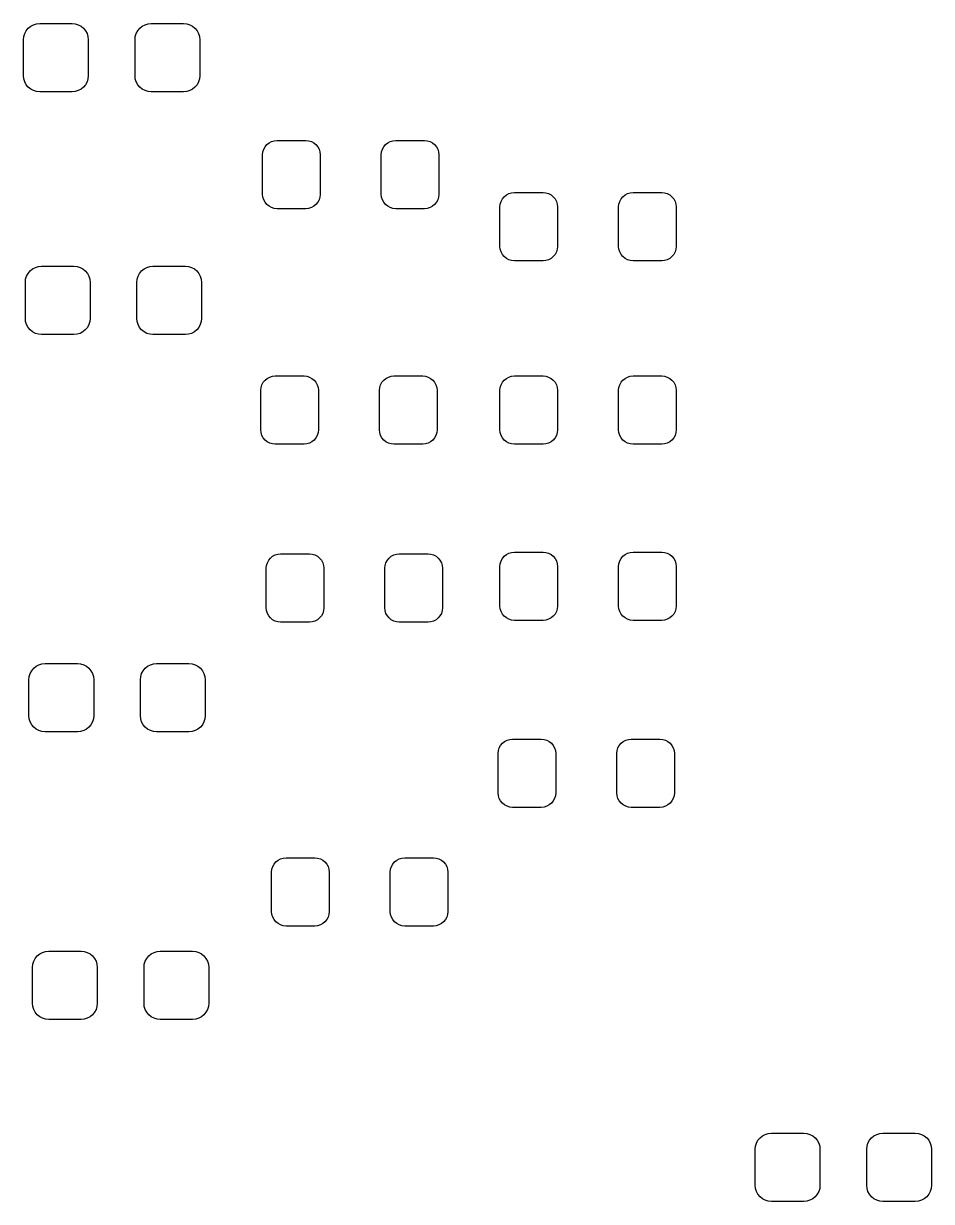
# Model space of a CAD drawing. Extents: x 107 to 210, y -143 to -92.
# Drawn here: x 189.72 to 202.35, y -108.41 to -92.03 of the extents above; entities that cross this region are included whole.
import ezdxf

# ---------------------------------------------------------------- set-up
doc = ezdxf.new("R2010")
doc.units = 0
doc.layers.add('BLACK', color=7, linetype='CONTINUOUS')

msp = doc.modelspace()

# ---------------------------------------------------------------- linework, layer by layer
at = {"layer": 'BLACK', "linetype": 'CONTINUOUS'}
for p, q in [((189.825, -92.0629), (189.864, -92.0421)), ((189.864, -92.0421), (189.906, -92.0293)), ((189.906, -92.0293), (189.95, -92.025)), ((189.95, -92.025), (190.4, -92.025)), ((190.4, -92.025), (190.444, -92.0293)), ((190.444, -92.0293), (190.486, -92.0421)), ((190.486, -92.0421), (190.525, -92.0629)), ((191.375, -92.0629), (191.414, -92.0421)), ((191.414, -92.0421), (191.456, -92.0293)), ((191.456, -92.0293), (191.5, -92.025)), ((191.5, -92.025), (191.95, -92.025)), ((191.95, -92.025), (191.994, -92.0293)), ((191.994, -92.0293), (192.036, -92.0421)), ((192.036, -92.0421), (192.075, -92.0629)), ((189.725, -92.25), (189.729, -92.2061)), ((189.729, -92.2061), (189.742, -92.1639)), ((189.742, -92.1639), (189.763, -92.125)), ((189.763, -92.125), (189.791, -92.0909)), ((189.791, -92.0909), (189.825, -92.0629)), ((190.525, -92.0629), (190.559, -92.0909)), ((190.559, -92.0909), (190.587, -92.125)), ((190.587, -92.125), (190.608, -92.1639)), ((190.608, -92.1639), (190.621, -92.2061)), ((190.621, -92.2061), (190.625, -92.25)), ((191.275, -92.25), (191.279, -92.2061)), ((191.279, -92.2061), (191.292, -92.1639)), ((191.292, -92.1639), (191.313, -92.125)), ((191.313, -92.125), (191.341, -92.0909)), ((191.341, -92.0909), (191.375, -92.0629)), ((192.075, -92.0629), (192.109, -92.0909)), ((192.109, -92.0909), (192.137, -92.125)), ((192.137, -92.125), (192.158, -92.1639)), ((192.158, -92.1639), (192.171, -92.2061)), ((192.171, -92.2061), (192.175, -92.25)), ((189.725, -92.75), (189.725, -92.25)), ((190.625, -92.25), (190.625, -92.75)), ((191.275, -92.75), (191.275, -92.25)), ((192.175, -92.25), (192.175, -92.75)), ((189.729, -92.7939), (189.725, -92.75)), ((189.742, -92.8361), (189.729, -92.7939)), ((189.763, -92.875), (189.742, -92.8361)), ((190.608, -92.8361), (190.587, -92.875)), ((190.621, -92.7939), (190.608, -92.8361)), ((190.625, -92.75), (190.621, -92.7939)), ((191.279, -92.7939), (191.275, -92.75)), ((191.292, -92.8361), (191.279, -92.7939)), ((191.313, -92.875), (191.292, -92.8361)), ((192.158, -92.8361), (192.137, -92.875)), ((192.171, -92.7939), (192.158, -92.8361)), ((192.175, -92.75), (192.171, -92.7939)), ((189.791, -92.9091), (189.763, -92.875)), ((189.825, -92.9371), (189.791, -92.9091)), ((189.864, -92.9579), (189.825, -92.9371)), ((189.906, -92.9707), (189.864, -92.9579)), ((189.95, -92.975), (189.906, -92.9707)), ((190.4, -92.975), (189.95, -92.975)), ((190.444, -92.9707), (190.4, -92.975)), ((190.486, -92.9579), (190.444, -92.9707)), ((190.525, -92.9371), (190.486, -92.9579)), ((190.559, -92.9091), (190.525, -92.9371)), ((190.587, -92.875), (190.559, -92.9091)), ((191.341, -92.9091), (191.313, -92.875)), ((191.375, -92.9371), (191.341, -92.9091)), ((191.414, -92.9579), (191.375, -92.9371)), ((191.456, -92.9707), (191.414, -92.9579)), ((191.5, -92.975), (191.456, -92.9707)), ((191.95, -92.975), (191.5, -92.975)), ((191.994, -92.9707), (191.95, -92.975)), ((192.036, -92.9579), (191.994, -92.9707)), ((192.075, -92.9371), (192.036, -92.9579)), ((192.109, -92.9091), (192.075, -92.9371)), ((192.137, -92.875), (192.109, -92.9091)), ((193.109, -93.7086), (193.139, -93.6837)), ((193.139, -93.6837), (193.173, -93.6652)), ((193.173, -93.6652), (193.211, -93.6538)), ((193.211, -93.6538), (193.25, -93.65)), ((193.25, -93.65), (193.65, -93.65)), ((193.65, -93.65), (193.689, -93.6538)), ((193.689, -93.6538), (193.727, -93.6652)), ((193.727, -93.6652), (193.761, -93.6837)), ((193.761, -93.6837), (193.791, -93.7086)), ((194.759, -93.7086), (194.789, -93.6837)), ((194.789, -93.6837), (194.823, -93.6652)), ((194.823, -93.6652), (194.861, -93.6538)), ((194.861, -93.6538), (194.9, -93.65)), ((194.9, -93.65), (195.3, -93.65)), ((195.3, -93.65), (195.339, -93.6538)), ((195.339, -93.6538), (195.377, -93.6652)), ((195.377, -93.6652), (195.411, -93.6837)), ((195.411, -93.6837), (195.441, -93.7086)), ((193.05, -93.85), (193.054, -93.811)), ((193.05, -94.4), (193.05, -93.85)), ((193.054, -93.811), (193.065, -93.7735)), ((193.065, -93.7735), (193.084, -93.7389)), ((193.084, -93.7389), (193.109, -93.7086)), ((193.791, -93.7086), (193.816, -93.7389)), ((193.816, -93.7389), (193.835, -93.7735)), ((193.835, -93.7735), (193.846, -93.811)), ((193.846, -93.811), (193.85, -93.85)), ((193.85, -93.85), (193.85, -94.4)), ((194.7, -93.85), (194.704, -93.811)), ((194.7, -94.4), (194.7, -93.85)), ((194.704, -93.811), (194.715, -93.7735)), ((194.715, -93.7735), (194.734, -93.7389)), ((194.734, -93.7389), (194.759, -93.7086)), ((195.441, -93.7086), (195.466, -93.7389)), ((195.466, -93.7389), (195.485, -93.7735)), ((195.485, -93.7735), (195.496, -93.811)), ((195.496, -93.811), (195.5, -93.85)), ((195.5, -93.85), (195.5, -94.4)), ((193.054, -94.439), (193.05, -94.4)), ((193.065, -94.4765), (193.054, -94.439)), ((193.084, -94.5111), (193.065, -94.4765)), ((193.109, -94.5414), (193.084, -94.5111)), ((193.816, -94.5111), (193.791, -94.5414)), ((193.835, -94.4765), (193.816, -94.5111)), ((193.846, -94.439), (193.835, -94.4765)), ((193.85, -94.4), (193.846, -94.439)), ((194.704, -94.439), (194.7, -94.4)), ((194.715, -94.4765), (194.704, -94.439)), ((194.734, -94.5111), (194.715, -94.4765)), ((194.759, -94.5414), (194.734, -94.5111)), ((195.466, -94.5111), (195.441, -94.5414)), ((195.485, -94.4765), (195.466, -94.5111)), ((195.496, -94.439), (195.485, -94.4765)), ((195.5, -94.4), (195.496, -94.439)), ((196.354, -94.536), (196.365, -94.4985)), ((196.365, -94.4985), (196.384, -94.4639)), ((196.384, -94.4639), (196.409, -94.4336)), ((196.409, -94.4336), (196.439, -94.4087)), ((196.439, -94.4087), (196.473, -94.3902)), ((196.473, -94.3902), (196.511, -94.3788)), ((196.511, -94.3788), (196.55, -94.375)), ((196.55, -94.375), (196.95, -94.375)), ((196.95, -94.375), (196.989, -94.3788)), ((196.989, -94.3788), (197.027, -94.3902)), ((197.027, -94.3902), (197.061, -94.4087)), ((197.061, -94.4087), (197.091, -94.4336)), ((197.091, -94.4336), (197.116, -94.4639)), ((197.116, -94.4639), (197.135, -94.4985)), ((197.135, -94.4985), (197.146, -94.536)), ((198.004, -94.536), (198.015, -94.4985)), ((198.015, -94.4985), (198.034, -94.4639)), ((198.034, -94.4639), (198.059, -94.4336)), ((198.059, -94.4336), (198.089, -94.4087)), ((198.089, -94.4087), (198.123, -94.3902)), ((198.123, -94.3902), (198.161, -94.3788)), ((198.161, -94.3788), (198.2, -94.375)), ((198.2, -94.375), (198.6, -94.375)), ((198.6, -94.375), (198.639, -94.3788)), ((198.639, -94.3788), (198.677, -94.3902)), ((198.677, -94.3902), (198.711, -94.4087)), ((198.711, -94.4087), (198.741, -94.4336)), ((198.741, -94.4336), (198.766, -94.4639)), ((198.766, -94.4639), (198.785, -94.4985)), ((198.785, -94.4985), (198.796, -94.536)), ((193.139, -94.5663), (193.109, -94.5414)), ((193.173, -94.5848), (193.139, -94.5663)), ((193.211, -94.5962), (193.173, -94.5848)), ((193.25, -94.6), (193.211, -94.5962)), ((193.65, -94.6), (193.25, -94.6)), ((193.689, -94.5962), (193.65, -94.6)), ((193.727, -94.5848), (193.689, -94.5962)), ((193.761, -94.5663), (193.727, -94.5848)), ((193.791, -94.5414), (193.761, -94.5663)), ((194.789, -94.5663), (194.759, -94.5414)), ((194.823, -94.5848), (194.789, -94.5663)), ((194.861, -94.5962), (194.823, -94.5848)), ((194.9, -94.6), (194.861, -94.5962)), ((195.3, -94.6), (194.9, -94.6)), ((195.339, -94.5962), (195.3, -94.6)), ((195.377, -94.5848), (195.339, -94.5962)), ((195.411, -94.5663), (195.377, -94.5848)), ((195.441, -94.5414), (195.411, -94.5663)), ((196.35, -94.575), (196.354, -94.536)), ((196.35, -95.125), (196.35, -94.575)), ((197.146, -94.536), (197.15, -94.575)), ((197.15, -94.575), (197.15, -95.125)), ((198, -94.575), (198.004, -94.536)), ((198, -95.125), (198, -94.575)), ((198.796, -94.536), (198.8, -94.575)), ((198.8, -94.575), (198.8, -95.125)), ((196.354, -95.164), (196.35, -95.125)), ((196.365, -95.2015), (196.354, -95.164)), ((197.146, -95.164), (197.135, -95.2015)), ((197.15, -95.125), (197.146, -95.164)), ((198.004, -95.164), (198, -95.125)), ((198.015, -95.2015), (198.004, -95.164)), ((198.796, -95.164), (198.785, -95.2015)), ((198.8, -95.125), (198.796, -95.164)), ((196.384, -95.2361), (196.365, -95.2015)), ((196.409, -95.2664), (196.384, -95.2361)), ((196.439, -95.2913), (196.409, -95.2664)), ((196.473, -95.3098), (196.439, -95.2913)), ((196.511, -95.3212), (196.473, -95.3098)), ((196.55, -95.325), (196.511, -95.3212)), ((196.95, -95.325), (196.55, -95.325)), ((196.989, -95.3212), (196.95, -95.325)), ((197.027, -95.3098), (196.989, -95.3212)), ((197.061, -95.2913), (197.027, -95.3098)), ((197.091, -95.2664), (197.061, -95.2913)), ((197.116, -95.2361), (197.091, -95.2664)), ((197.135, -95.2015), (197.116, -95.2361)), ((198.034, -95.2361), (198.015, -95.2015)), ((198.059, -95.2664), (198.034, -95.2361)), ((198.089, -95.2913), (198.059, -95.2664)), ((198.123, -95.3098), (198.089, -95.2913)), ((198.161, -95.3212), (198.123, -95.3098)), ((198.2, -95.325), (198.161, -95.3212)), ((198.6, -95.325), (198.2, -95.325)), ((198.639, -95.3212), (198.6, -95.325)), ((198.677, -95.3098), (198.639, -95.3212)), ((198.711, -95.2913), (198.677, -95.3098)), ((198.741, -95.2664), (198.711, -95.2913)), ((198.766, -95.2361), (198.741, -95.2664)), ((198.785, -95.2015), (198.766, -95.2361)), ((189.788, -95.5), (189.816, -95.4659)), ((189.816, -95.4659), (189.85, -95.4379)), ((189.85, -95.4379), (189.889, -95.4171)), ((189.889, -95.4171), (189.931, -95.4043)), ((189.931, -95.4043), (189.975, -95.4)), ((189.975, -95.4), (190.425, -95.4)), ((190.425, -95.4), (190.469, -95.4043)), ((190.469, -95.4043), (190.511, -95.4171)), ((190.511, -95.4171), (190.55, -95.4379)), ((190.55, -95.4379), (190.584, -95.4659)), ((190.584, -95.4659), (190.612, -95.5)), ((191.338, -95.5), (191.366, -95.4659)), ((191.366, -95.4659), (191.4, -95.4379)), ((191.4, -95.4379), (191.439, -95.4171)), ((191.439, -95.4171), (191.481, -95.4043)), ((191.481, -95.4043), (191.525, -95.4)), ((191.525, -95.4), (191.975, -95.4)), ((191.975, -95.4), (192.019, -95.4043)), ((192.019, -95.4043), (192.061, -95.4171)), ((192.061, -95.4171), (192.1, -95.4379)), ((192.1, -95.4379), (192.134, -95.4659)), ((192.134, -95.4659), (192.162, -95.5)), ((189.75, -95.625), (189.754, -95.5811)), ((189.75, -96.125), (189.75, -95.625)), ((189.754, -95.5811), (189.767, -95.5389)), ((189.767, -95.5389), (189.788, -95.5)), ((190.612, -95.5), (190.633, -95.5389)), ((190.633, -95.5389), (190.646, -95.5811)), ((190.646, -95.5811), (190.65, -95.625)), ((190.65, -95.625), (190.65, -96.125)), ((191.3, -95.625), (191.304, -95.5811)), ((191.3, -96.125), (191.3, -95.625)), ((191.304, -95.5811), (191.317, -95.5389)), ((191.317, -95.5389), (191.338, -95.5)), ((192.162, -95.5), (192.183, -95.5389)), ((192.183, -95.5389), (192.196, -95.5811)), ((192.196, -95.5811), (192.2, -95.625)), ((192.2, -95.625), (192.2, -96.125)), ((189.754, -96.1689), (189.75, -96.125)), ((190.65, -96.125), (190.646, -96.1689)), ((191.304, -96.1689), (191.3, -96.125)), ((192.2, -96.125), (192.196, -96.1689)), ((189.767, -96.2111), (189.754, -96.1689)), ((189.788, -96.25), (189.767, -96.2111)), ((189.816, -96.2841), (189.788, -96.25)), ((189.85, -96.3121), (189.816, -96.2841)), ((189.889, -96.3329), (189.85, -96.3121)), ((190.55, -96.3121), (190.511, -96.3329)), ((190.584, -96.2841), (190.55, -96.3121)), ((190.612, -96.25), (190.584, -96.2841)), ((190.633, -96.2111), (190.612, -96.25)), ((190.646, -96.1689), (190.633, -96.2111)), ((191.317, -96.2111), (191.304, -96.1689)), ((191.338, -96.25), (191.317, -96.2111)), ((191.366, -96.2841), (191.338, -96.25)), ((191.4, -96.3121), (191.366, -96.2841)), ((191.439, -96.3329), (191.4, -96.3121)), ((192.1, -96.3121), (192.061, -96.3329)), ((192.134, -96.2841), (192.1, -96.3121)), ((192.162, -96.25), (192.134, -96.2841)), ((192.183, -96.2111), (192.162, -96.25)), ((192.196, -96.1689), (192.183, -96.2111)), ((189.931, -96.3457), (189.889, -96.3329)), ((189.975, -96.35), (189.931, -96.3457)), ((190.425, -96.35), (189.975, -96.35)), ((190.469, -96.3457), (190.425, -96.35)), ((190.511, -96.3329), (190.469, -96.3457)), ((191.481, -96.3457), (191.439, -96.3329)), ((191.525, -96.35), (191.481, -96.3457)), ((191.975, -96.35), (191.525, -96.35)), ((192.019, -96.3457), (191.975, -96.35)), ((192.061, -96.3329), (192.019, -96.3457)), ((193.084, -96.9836), (193.114, -96.9587)), ((193.114, -96.9587), (193.148, -96.9402)), ((193.148, -96.9402), (193.186, -96.9288)), ((193.186, -96.9288), (193.225, -96.925)), ((193.225, -96.925), (193.625, -96.925)), ((193.625, -96.925), (193.664, -96.9288)), ((193.664, -96.9288), (193.702, -96.9402)), ((193.702, -96.9402), (193.736, -96.9587)), ((193.736, -96.9587), (193.766, -96.9836)), ((194.734, -96.9836), (194.764, -96.9587)), ((194.764, -96.9587), (194.798, -96.9402)), ((194.798, -96.9402), (194.836, -96.9288)), ((194.836, -96.9288), (194.875, -96.925)), ((194.875, -96.925), (195.275, -96.925)), ((195.275, -96.925), (195.314, -96.9288)), ((195.314, -96.9288), (195.352, -96.9402)), ((195.352, -96.9402), (195.386, -96.9587)), ((195.386, -96.9587), (195.416, -96.9836)), ((196.409, -96.9836), (196.439, -96.9587)), ((196.439, -96.9587), (196.473, -96.9402)), ((196.473, -96.9402), (196.511, -96.9288)), ((196.511, -96.9288), (196.55, -96.925)), ((196.55, -96.925), (196.95, -96.925)), ((196.95, -96.925), (196.989, -96.9288)), ((196.989, -96.9288), (197.027, -96.9402)), ((197.027, -96.9402), (197.061, -96.9587)), ((197.061, -96.9587), (197.091, -96.9836)), ((198.059, -96.9836), (198.089, -96.9587)), ((198.089, -96.9587), (198.123, -96.9402)), ((198.123, -96.9402), (198.161, -96.9288)), ((198.161, -96.9288), (198.2, -96.925)), ((198.2, -96.925), (198.6, -96.925)), ((198.6, -96.925), (198.639, -96.9288)), ((198.639, -96.9288), (198.677, -96.9402)), ((198.677, -96.9402), (198.711, -96.9587)), ((198.711, -96.9587), (198.741, -96.9836)), ((193.025, -97.125), (193.029, -97.086)), ((193.025, -97.675), (193.025, -97.125)), ((193.029, -97.086), (193.04, -97.0485)), ((193.04, -97.0485), (193.059, -97.0139)), ((193.059, -97.0139), (193.084, -96.9836)), ((193.766, -96.9836), (193.791, -97.0139)), ((193.791, -97.0139), (193.81, -97.0485)), ((193.81, -97.0485), (193.821, -97.086)), ((193.821, -97.086), (193.825, -97.125)), ((193.825, -97.125), (193.825, -97.675)), ((194.675, -97.125), (194.679, -97.086)), ((194.675, -97.675), (194.675, -97.125)), ((194.679, -97.086), (194.69, -97.0485)), ((194.69, -97.0485), (194.709, -97.0139)), ((194.709, -97.0139), (194.734, -96.9836)), ((195.416, -96.9836), (195.441, -97.0139)), ((195.441, -97.0139), (195.46, -97.0485)), ((195.46, -97.0485), (195.471, -97.086)), ((195.471, -97.086), (195.475, -97.125)), ((195.475, -97.125), (195.475, -97.675)), ((196.35, -97.125), (196.354, -97.086)), ((196.35, -97.675), (196.35, -97.125)), ((196.354, -97.086), (196.365, -97.0485)), ((196.365, -97.0485), (196.384, -97.0139)), ((196.384, -97.0139), (196.409, -96.9836)), ((197.091, -96.9836), (197.116, -97.0139)), ((197.116, -97.0139), (197.135, -97.0485)), ((197.135, -97.0485), (197.146, -97.086)), ((197.146, -97.086), (197.15, -97.125)), ((197.15, -97.125), (197.15, -97.675)), ((198, -97.125), (198.004, -97.086)), ((198, -97.675), (198, -97.125)), ((198.004, -97.086), (198.015, -97.0485)), ((198.015, -97.0485), (198.034, -97.0139)), ((198.034, -97.0139), (198.059, -96.9836)), ((198.741, -96.9836), (198.766, -97.0139)), ((198.766, -97.0139), (198.785, -97.0485)), ((198.785, -97.0485), (198.796, -97.086)), ((198.796, -97.086), (198.8, -97.125)), ((198.8, -97.125), (198.8, -97.675)), ((193.029, -97.714), (193.025, -97.675)), ((193.04, -97.7515), (193.029, -97.714)), ((193.059, -97.7861), (193.04, -97.7515)), ((193.084, -97.8164), (193.059, -97.7861)), ((193.791, -97.7861), (193.766, -97.8164)), ((193.81, -97.7515), (193.791, -97.7861)), ((193.821, -97.714), (193.81, -97.7515)), ((193.825, -97.675), (193.821, -97.714)), ((194.679, -97.714), (194.675, -97.675)), ((194.69, -97.7515), (194.679, -97.714)), ((194.709, -97.7861), (194.69, -97.7515)), ((194.734, -97.8164), (194.709, -97.7861)), ((195.441, -97.7861), (195.416, -97.8164)), ((195.46, -97.7515), (195.441, -97.7861)), ((195.471, -97.714), (195.46, -97.7515)), ((195.475, -97.675), (195.471, -97.714)), ((196.354, -97.714), (196.35, -97.675)), ((196.365, -97.7515), (196.354, -97.714)), ((196.384, -97.7861), (196.365, -97.7515)), ((196.409, -97.8164), (196.384, -97.7861)), ((197.116, -97.7861), (197.091, -97.8164)), ((197.135, -97.7515), (197.116, -97.7861)), ((197.146, -97.714), (197.135, -97.7515)), ((197.15, -97.675), (197.146, -97.714)), ((198.004, -97.714), (198, -97.675)), ((198.015, -97.7515), (198.004, -97.714)), ((198.034, -97.7861), (198.015, -97.7515)), ((198.059, -97.8164), (198.034, -97.7861)), ((198.766, -97.7861), (198.741, -97.8164)), ((198.785, -97.7515), (198.766, -97.7861)), ((198.796, -97.714), (198.785, -97.7515)), ((198.8, -97.675), (198.796, -97.714)), ((193.114, -97.8413), (193.084, -97.8164)), ((193.148, -97.8598), (193.114, -97.8413)), ((193.186, -97.8712), (193.148, -97.8598)), ((193.225, -97.875), (193.186, -97.8712)), ((193.625, -97.875), (193.225, -97.875)), ((193.664, -97.8712), (193.625, -97.875)), ((193.702, -97.8598), (193.664, -97.8712)), ((193.736, -97.8413), (193.702, -97.8598)), ((193.766, -97.8164), (193.736, -97.8413)), ((194.764, -97.8413), (194.734, -97.8164)), ((194.798, -97.8598), (194.764, -97.8413)), ((194.836, -97.8712), (194.798, -97.8598)), ((194.875, -97.875), (194.836, -97.8712)), ((195.275, -97.875), (194.875, -97.875)), ((195.314, -97.8712), (195.275, -97.875)), ((195.352, -97.8598), (195.314, -97.8712)), ((195.386, -97.8413), (195.352, -97.8598)), ((195.416, -97.8164), (195.386, -97.8413)), ((196.439, -97.8413), (196.409, -97.8164)), ((196.473, -97.8598), (196.439, -97.8413)), ((196.511, -97.8712), (196.473, -97.8598)), ((196.55, -97.875), (196.511, -97.8712)), ((196.95, -97.875), (196.55, -97.875)), ((196.989, -97.8712), (196.95, -97.875)), ((197.027, -97.8598), (196.989, -97.8712)), ((197.061, -97.8413), (197.027, -97.8598)), ((197.091, -97.8164), (197.061, -97.8413)), ((198.089, -97.8413), (198.059, -97.8164)), ((198.123, -97.8598), (198.089, -97.8413)), ((198.161, -97.8712), (198.123, -97.8598)), ((198.2, -97.875), (198.161, -97.8712)), ((198.6, -97.875), (198.2, -97.875)), ((198.639, -97.8712), (198.6, -97.875)), ((198.677, -97.8598), (198.639, -97.8712)), ((198.711, -97.8413), (198.677, -97.8598)), ((198.741, -97.8164), (198.711, -97.8413)), ((193.189, -99.4337), (193.223, -99.4152)), ((193.223, -99.4152), (193.261, -99.4038)), ((193.261, -99.4038), (193.3, -99.4)), ((193.3, -99.4), (193.7, -99.4)), ((193.7, -99.4), (193.739, -99.4038)), ((193.739, -99.4038), (193.777, -99.4152)), ((193.777, -99.4152), (193.811, -99.4337)), ((194.839, -99.4337), (194.873, -99.4152)), ((194.873, -99.4152), (194.911, -99.4038)), ((194.911, -99.4038), (194.95, -99.4)), ((194.95, -99.4), (195.35, -99.4)), ((195.35, -99.4), (195.389, -99.4038)), ((195.389, -99.4038), (195.427, -99.4152)), ((195.427, -99.4152), (195.461, -99.4337)), ((196.409, -99.4336), (196.439, -99.4087)), ((196.439, -99.4087), (196.473, -99.3902)), ((196.473, -99.3902), (196.511, -99.3788)), ((196.511, -99.3788), (196.55, -99.375)), ((196.55, -99.375), (196.95, -99.375)), ((196.95, -99.375), (196.989, -99.3788)), ((196.989, -99.3788), (197.027, -99.3902)), ((197.027, -99.3902), (197.061, -99.4087)), ((197.061, -99.4087), (197.091, -99.4336)), ((198.059, -99.4336), (198.089, -99.4087)), ((198.089, -99.4087), (198.123, -99.3902)), ((198.123, -99.3902), (198.161, -99.3788)), ((198.161, -99.3788), (198.2, -99.375)), ((198.2, -99.375), (198.6, -99.375)), ((198.6, -99.375), (198.639, -99.3788)), ((198.639, -99.3788), (198.677, -99.3902)), ((198.677, -99.3902), (198.711, -99.4087)), ((198.711, -99.4087), (198.741, -99.4336)), ((193.1, -99.6), (193.104, -99.561)), ((193.104, -99.561), (193.115, -99.5235)), ((193.115, -99.5235), (193.134, -99.4889)), ((193.134, -99.4889), (193.159, -99.4586)), ((193.159, -99.4586), (193.189, -99.4337)), ((193.811, -99.4337), (193.841, -99.4586)), ((193.841, -99.4586), (193.866, -99.4889)), ((193.866, -99.4889), (193.885, -99.5235)), ((193.885, -99.5235), (193.896, -99.561)), ((193.896, -99.561), (193.9, -99.6)), ((194.75, -99.6), (194.754, -99.561)), ((194.754, -99.561), (194.765, -99.5235)), ((194.765, -99.5235), (194.784, -99.4889)), ((194.784, -99.4889), (194.809, -99.4586)), ((194.809, -99.4586), (194.839, -99.4337)), ((195.461, -99.4337), (195.491, -99.4586)), ((195.491, -99.4586), (195.516, -99.4889)), ((195.516, -99.4889), (195.535, -99.5235)), ((195.535, -99.5235), (195.546, -99.561)), ((195.546, -99.561), (195.55, -99.6)), ((196.35, -99.575), (196.354, -99.536)), ((196.35, -100.125), (196.35, -99.575)), ((196.354, -99.536), (196.365, -99.4985)), ((196.365, -99.4985), (196.384, -99.4639)), ((196.384, -99.4639), (196.409, -99.4336)), ((197.091, -99.4336), (197.116, -99.4639)), ((197.116, -99.4639), (197.135, -99.4985)), ((197.135, -99.4985), (197.146, -99.536)), ((197.146, -99.536), (197.15, -99.575)), ((197.15, -99.575), (197.15, -100.125)), ((198, -99.575), (198.004, -99.536)), ((198, -100.125), (198, -99.575)), ((198.004, -99.536), (198.015, -99.4985)), ((198.015, -99.4985), (198.034, -99.4639)), ((198.034, -99.4639), (198.059, -99.4336)), ((198.741, -99.4336), (198.766, -99.4639)), ((198.766, -99.4639), (198.785, -99.4985)), ((198.785, -99.4985), (198.796, -99.536)), ((198.796, -99.536), (198.8, -99.575)), ((198.8, -99.575), (198.8, -100.125)), ((193.1, -100.15), (193.1, -99.6)), ((193.9, -99.6), (193.9, -100.15)), ((194.75, -100.15), (194.75, -99.6)), ((195.55, -99.6), (195.55, -100.15)), ((193.104, -100.189), (193.1, -100.15)), ((193.115, -100.227), (193.104, -100.189)), ((193.134, -100.261), (193.115, -100.227)), ((193.885, -100.227), (193.866, -100.261)), ((193.896, -100.189), (193.885, -100.227)), ((193.9, -100.15), (193.896, -100.189)), ((194.754, -100.189), (194.75, -100.15)), ((194.765, -100.227), (194.754, -100.189)), ((194.784, -100.261), (194.765, -100.227)), ((195.535, -100.227), (195.516, -100.261)), ((195.546, -100.189), (195.535, -100.227)), ((195.55, -100.15), (195.546, -100.189)), ((196.354, -100.164), (196.35, -100.125)), ((196.365, -100.202), (196.354, -100.164)), ((196.384, -100.236), (196.365, -100.202)), ((196.409, -100.266), (196.384, -100.236)), ((197.116, -100.236), (197.091, -100.266)), ((197.135, -100.202), (197.116, -100.236)), ((197.146, -100.164), (197.135, -100.202)), ((197.15, -100.125), (197.146, -100.164)), ((198.004, -100.164), (198, -100.125)), ((198.015, -100.202), (198.004, -100.164)), ((198.034, -100.236), (198.015, -100.202)), ((198.059, -100.266), (198.034, -100.236)), ((198.766, -100.236), (198.741, -100.266)), ((198.785, -100.202), (198.766, -100.236)), ((198.796, -100.164), (198.785, -100.202)), ((198.8, -100.125), (198.796, -100.164)), ((193.159, -100.291), (193.134, -100.261)), ((193.189, -100.316), (193.159, -100.291)), ((193.223, -100.335), (193.189, -100.316)), ((193.261, -100.346), (193.223, -100.335)), ((193.3, -100.35), (193.261, -100.346)), ((193.7, -100.35), (193.3, -100.35)), ((193.739, -100.346), (193.7, -100.35)), ((193.777, -100.335), (193.739, -100.346)), ((193.811, -100.316), (193.777, -100.335)), ((193.841, -100.291), (193.811, -100.316)), ((193.866, -100.261), (193.841, -100.291)), ((194.809, -100.291), (194.784, -100.261)), ((194.839, -100.316), (194.809, -100.291)), ((194.873, -100.335), (194.839, -100.316)), ((194.911, -100.346), (194.873, -100.335)), ((194.95, -100.35), (194.911, -100.346)), ((195.35, -100.35), (194.95, -100.35)), ((195.389, -100.346), (195.35, -100.35)), ((195.427, -100.335), (195.389, -100.346)), ((195.461, -100.316), (195.427, -100.335)), ((195.491, -100.291), (195.461, -100.316)), ((195.516, -100.261), (195.491, -100.291)), ((196.439, -100.291), (196.409, -100.266)), ((196.473, -100.31), (196.439, -100.291)), ((196.511, -100.321), (196.473, -100.31)), ((196.55, -100.325), (196.511, -100.321)), ((196.95, -100.325), (196.55, -100.325)), ((196.989, -100.321), (196.95, -100.325)), ((197.027, -100.31), (196.989, -100.321)), ((197.061, -100.291), (197.027, -100.31)), ((197.091, -100.266), (197.061, -100.291)), ((198.089, -100.291), (198.059, -100.266)), ((198.123, -100.31), (198.089, -100.291)), ((198.161, -100.321), (198.123, -100.31)), ((198.2, -100.325), (198.161, -100.321)), ((198.6, -100.325), (198.2, -100.325)), ((198.639, -100.321), (198.6, -100.325)), ((198.677, -100.31), (198.639, -100.321)), ((198.711, -100.291), (198.677, -100.31)), ((198.741, -100.266), (198.711, -100.291)), ((189.804, -101.106), (189.817, -101.064)), ((189.817, -101.064), (189.838, -101.025)), ((189.838, -101.025), (189.866, -100.991)), ((189.866, -100.991), (189.9, -100.963)), ((189.9, -100.963), (189.939, -100.942)), ((189.939, -100.942), (189.981, -100.929)), ((189.981, -100.929), (190.025, -100.925)), ((190.025, -100.925), (190.475, -100.925)), ((190.475, -100.925), (190.519, -100.929)), ((190.519, -100.929), (190.561, -100.942)), ((190.561, -100.942), (190.6, -100.963)), ((190.6, -100.963), (190.634, -100.991)), ((190.634, -100.991), (190.662, -101.025)), ((190.662, -101.025), (190.683, -101.064)), ((190.683, -101.064), (190.696, -101.106)), ((191.354, -101.106), (191.367, -101.064)), ((191.367, -101.064), (191.388, -101.025)), ((191.388, -101.025), (191.416, -100.991)), ((191.416, -100.991), (191.45, -100.963)), ((191.45, -100.963), (191.489, -100.942)), ((191.489, -100.942), (191.531, -100.929)), ((191.531, -100.929), (191.575, -100.925)), ((191.575, -100.925), (192.025, -100.925)), ((192.025, -100.925), (192.069, -100.929)), ((192.069, -100.929), (192.111, -100.942)), ((192.111, -100.942), (192.15, -100.963)), ((192.15, -100.963), (192.184, -100.991)), ((192.184, -100.991), (192.212, -101.025)), ((192.212, -101.025), (192.233, -101.064)), ((192.233, -101.064), (192.246, -101.106)), ((189.8, -101.15), (189.804, -101.106)), ((189.8, -101.65), (189.8, -101.15)), ((190.696, -101.106), (190.7, -101.15)), ((190.7, -101.15), (190.7, -101.65)), ((191.35, -101.15), (191.354, -101.106)), ((191.35, -101.65), (191.35, -101.15)), ((192.246, -101.106), (192.25, -101.15)), ((192.25, -101.15), (192.25, -101.65)), ((189.804, -101.694), (189.8, -101.65)), ((189.817, -101.736), (189.804, -101.694)), ((190.696, -101.694), (190.683, -101.736)), ((190.7, -101.65), (190.696, -101.694)), ((191.354, -101.694), (191.35, -101.65)), ((191.367, -101.736), (191.354, -101.694)), ((192.246, -101.694), (192.233, -101.736)), ((192.25, -101.65), (192.246, -101.694)), ((189.838, -101.775), (189.817, -101.736)), ((189.866, -101.809), (189.838, -101.775)), ((189.9, -101.837), (189.866, -101.809)), ((189.939, -101.858), (189.9, -101.837)), ((189.981, -101.871), (189.939, -101.858)), ((190.025, -101.875), (189.981, -101.871)), ((190.475, -101.875), (190.025, -101.875)), ((190.519, -101.871), (190.475, -101.875)), ((190.561, -101.858), (190.519, -101.871)), ((190.6, -101.837), (190.561, -101.858)), ((190.634, -101.809), (190.6, -101.837)), ((190.662, -101.775), (190.634, -101.809)), ((190.683, -101.736), (190.662, -101.775)), ((191.388, -101.775), (191.367, -101.736)), ((191.416, -101.809), (191.388, -101.775)), ((191.45, -101.837), (191.416, -101.809)), ((191.489, -101.858), (191.45, -101.837)), ((191.531, -101.871), (191.489, -101.858)), ((191.575, -101.875), (191.531, -101.871)), ((192.025, -101.875), (191.575, -101.875)), ((192.069, -101.871), (192.025, -101.875)), ((192.111, -101.858), (192.069, -101.871)), ((192.15, -101.837), (192.111, -101.858)), ((192.184, -101.809), (192.15, -101.837)), ((192.212, -101.775), (192.184, -101.809)), ((192.233, -101.736), (192.212, -101.775)), ((196.359, -102.064), (196.384, -102.034)), ((196.384, -102.034), (196.414, -102.009)), ((196.414, -102.009), (196.448, -101.99)), ((196.448, -101.99), (196.486, -101.979)), ((196.486, -101.979), (196.525, -101.975)), ((196.525, -101.975), (196.925, -101.975)), ((196.925, -101.975), (196.964, -101.979)), ((196.964, -101.979), (197.002, -101.99)), ((197.002, -101.99), (197.036, -102.009)), ((197.036, -102.009), (197.066, -102.034)), ((197.066, -102.034), (197.091, -102.064)), ((198.009, -102.064), (198.034, -102.034)), ((198.034, -102.034), (198.064, -102.009)), ((198.064, -102.009), (198.098, -101.99)), ((198.098, -101.99), (198.136, -101.979)), ((198.136, -101.979), (198.175, -101.975)), ((198.175, -101.975), (198.575, -101.975)), ((198.575, -101.975), (198.614, -101.979)), ((198.614, -101.979), (198.652, -101.99)), ((198.652, -101.99), (198.686, -102.009)), ((198.686, -102.009), (198.716, -102.034)), ((198.716, -102.034), (198.741, -102.064)), ((196.325, -102.175), (196.329, -102.136)), ((196.325, -102.725), (196.325, -102.175)), ((196.329, -102.136), (196.34, -102.098)), ((196.34, -102.098), (196.359, -102.064)), ((197.091, -102.064), (197.11, -102.098)), ((197.11, -102.098), (197.121, -102.136)), ((197.121, -102.136), (197.125, -102.175)), ((197.125, -102.175), (197.125, -102.725)), ((197.975, -102.175), (197.979, -102.136)), ((197.975, -102.725), (197.975, -102.175)), ((197.979, -102.136), (197.99, -102.098)), ((197.99, -102.098), (198.009, -102.064)), ((198.741, -102.064), (198.76, -102.098)), ((198.76, -102.098), (198.771, -102.136)), ((198.771, -102.136), (198.775, -102.175)), ((198.775, -102.175), (198.775, -102.725)), ((196.329, -102.764), (196.325, -102.725)), ((196.34, -102.802), (196.329, -102.764)), ((196.359, -102.836), (196.34, -102.802)), ((196.384, -102.866), (196.359, -102.836)), ((196.414, -102.891), (196.384, -102.866)), ((197.066, -102.866), (197.036, -102.891)), ((197.091, -102.836), (197.066, -102.866)), ((197.11, -102.802), (197.091, -102.836)), ((197.121, -102.764), (197.11, -102.802)), ((197.125, -102.725), (197.121, -102.764)), ((197.979, -102.764), (197.975, -102.725)), ((197.99, -102.802), (197.979, -102.764)), ((198.009, -102.836), (197.99, -102.802)), ((198.034, -102.866), (198.009, -102.836)), ((198.064, -102.891), (198.034, -102.866)), ((198.716, -102.866), (198.686, -102.891)), ((198.741, -102.836), (198.716, -102.866)), ((198.76, -102.802), (198.741, -102.836)), ((198.771, -102.764), (198.76, -102.802)), ((198.775, -102.725), (198.771, -102.764)), ((196.448, -102.91), (196.414, -102.891)), ((196.486, -102.921), (196.448, -102.91)), ((196.525, -102.925), (196.486, -102.921)), ((196.925, -102.925), (196.525, -102.925)), ((196.964, -102.921), (196.925, -102.925)), ((197.002, -102.91), (196.964, -102.921)), ((197.036, -102.891), (197.002, -102.91)), ((198.098, -102.91), (198.064, -102.891)), ((198.136, -102.921), (198.098, -102.91)), ((198.175, -102.925), (198.136, -102.921)), ((198.575, -102.925), (198.175, -102.925)), ((198.614, -102.921), (198.575, -102.925)), ((198.652, -102.91), (198.614, -102.921)), ((198.686, -102.891), (198.652, -102.91)), ((193.209, -103.714), (193.234, -103.684)), ((193.234, -103.684), (193.264, -103.659)), ((193.264, -103.659), (193.298, -103.64)), ((193.298, -103.64), (193.336, -103.629)), ((193.336, -103.629), (193.375, -103.625)), ((193.375, -103.625), (193.775, -103.625)), ((193.775, -103.625), (193.814, -103.629)), ((193.814, -103.629), (193.852, -103.64)), ((193.852, -103.64), (193.886, -103.659)), ((193.886, -103.659), (193.916, -103.684)), ((193.916, -103.684), (193.941, -103.714)), ((194.859, -103.714), (194.884, -103.684)), ((194.884, -103.684), (194.914, -103.659)), ((194.914, -103.659), (194.948, -103.64)), ((194.948, -103.64), (194.986, -103.629)), ((194.986, -103.629), (195.025, -103.625)), ((195.025, -103.625), (195.425, -103.625)), ((195.425, -103.625), (195.464, -103.629)), ((195.464, -103.629), (195.502, -103.64)), ((195.502, -103.64), (195.536, -103.659)), ((195.536, -103.659), (195.566, -103.684)), ((195.566, -103.684), (195.591, -103.714)), ((193.175, -103.825), (193.179, -103.786)), ((193.175, -104.375), (193.175, -103.825)), ((193.179, -103.786), (193.19, -103.748)), ((193.19, -103.748), (193.209, -103.714)), ((193.941, -103.714), (193.96, -103.748)), ((193.96, -103.748), (193.971, -103.786)), ((193.971, -103.786), (193.975, -103.825)), ((193.975, -103.825), (193.975, -104.375)), ((194.825, -103.825), (194.829, -103.786)), ((194.825, -104.375), (194.825, -103.825)), ((194.829, -103.786), (194.84, -103.748)), ((194.84, -103.748), (194.859, -103.714)), ((195.591, -103.714), (195.61, -103.748)), ((195.61, -103.748), (195.621, -103.786)), ((195.621, -103.786), (195.625, -103.825)), ((195.625, -103.825), (195.625, -104.375)), ((193.179, -104.414), (193.175, -104.375)), ((193.19, -104.452), (193.179, -104.414)), ((193.209, -104.486), (193.19, -104.452)), ((193.234, -104.516), (193.209, -104.486)), ((193.941, -104.486), (193.916, -104.516)), ((193.96, -104.452), (193.941, -104.486)), ((193.971, -104.414), (193.96, -104.452)), ((193.975, -104.375), (193.971, -104.414)), ((194.829, -104.414), (194.825, -104.375)), ((194.84, -104.452), (194.829, -104.414)), ((194.859, -104.486), (194.84, -104.452)), ((194.884, -104.516), (194.859, -104.486)), ((195.591, -104.486), (195.566, -104.516)), ((195.61, -104.452), (195.591, -104.486)), ((195.621, -104.414), (195.61, -104.452)), ((195.625, -104.375), (195.621, -104.414)), ((193.264, -104.541), (193.234, -104.516)), ((193.298, -104.56), (193.264, -104.541)), ((193.336, -104.571), (193.298, -104.56)), ((193.375, -104.575), (193.336, -104.571)), ((193.775, -104.575), (193.375, -104.575)), ((193.814, -104.571), (193.775, -104.575)), ((193.852, -104.56), (193.814, -104.571)), ((193.886, -104.541), (193.852, -104.56)), ((193.916, -104.516), (193.886, -104.541)), ((194.914, -104.541), (194.884, -104.516)), ((194.948, -104.56), (194.914, -104.541)), ((194.986, -104.571), (194.948, -104.56)), ((195.025, -104.575), (194.986, -104.571)), ((195.425, -104.575), (195.025, -104.575)), ((195.464, -104.571), (195.425, -104.575)), ((195.502, -104.56), (195.464, -104.571)), ((195.536, -104.541), (195.502, -104.56)), ((195.566, -104.516), (195.536, -104.541)), ((189.888, -105.025), (189.916, -104.991)), ((189.916, -104.991), (189.95, -104.963)), ((189.95, -104.963), (189.989, -104.942)), ((189.989, -104.942), (190.031, -104.929)), ((190.031, -104.929), (190.075, -104.925)), ((190.075, -104.925), (190.525, -104.925)), ((190.525, -104.925), (190.569, -104.929)), ((190.569, -104.929), (190.611, -104.942)), ((190.611, -104.942), (190.65, -104.963)), ((190.65, -104.963), (190.684, -104.991)), ((190.684, -104.991), (190.712, -105.025)), ((191.438, -105.025), (191.466, -104.991)), ((191.466, -104.991), (191.5, -104.963)), ((191.5, -104.963), (191.539, -104.942)), ((191.539, -104.942), (191.581, -104.929)), ((191.581, -104.929), (191.625, -104.925)), ((191.625, -104.925), (192.075, -104.925)), ((192.075, -104.925), (192.119, -104.929)), ((192.119, -104.929), (192.161, -104.942)), ((192.161, -104.942), (192.2, -104.963)), ((192.2, -104.963), (192.234, -104.991)), ((192.234, -104.991), (192.262, -105.025)), ((189.85, -105.15), (189.854, -105.106)), ((189.85, -105.65), (189.85, -105.15)), ((189.854, -105.106), (189.867, -105.064)), ((189.867, -105.064), (189.888, -105.025)), ((190.712, -105.025), (190.733, -105.064)), ((190.733, -105.064), (190.746, -105.106)), ((190.746, -105.106), (190.75, -105.15)), ((190.75, -105.15), (190.75, -105.65)), ((191.4, -105.15), (191.404, -105.106)), ((191.4, -105.65), (191.4, -105.15)), ((191.404, -105.106), (191.417, -105.064)), ((191.417, -105.064), (191.438, -105.025)), ((192.262, -105.025), (192.283, -105.064)), ((192.283, -105.064), (192.296, -105.106)), ((192.296, -105.106), (192.3, -105.15)), ((192.3, -105.15), (192.3, -105.65)), ((189.854, -105.694), (189.85, -105.65)), ((190.75, -105.65), (190.746, -105.694)), ((191.404, -105.694), (191.4, -105.65)), ((192.3, -105.65), (192.296, -105.694)), ((189.867, -105.736), (189.854, -105.694)), ((189.888, -105.775), (189.867, -105.736)), ((189.916, -105.809), (189.888, -105.775)), ((189.95, -105.837), (189.916, -105.809)), ((190.684, -105.809), (190.65, -105.837)), ((190.712, -105.775), (190.684, -105.809)), ((190.733, -105.736), (190.712, -105.775)), ((190.746, -105.694), (190.733, -105.736)), ((191.417, -105.736), (191.404, -105.694)), ((191.438, -105.775), (191.417, -105.736)), ((191.466, -105.809), (191.438, -105.775)), ((191.5, -105.837), (191.466, -105.809)), ((192.234, -105.809), (192.2, -105.837)), ((192.262, -105.775), (192.234, -105.809)), ((192.283, -105.736), (192.262, -105.775)), ((192.296, -105.694), (192.283, -105.736)), ((189.989, -105.858), (189.95, -105.837)), ((190.031, -105.871), (189.989, -105.858)), ((190.075, -105.875), (190.031, -105.871)), ((190.525, -105.875), (190.075, -105.875)), ((190.569, -105.871), (190.525, -105.875)), ((190.611, -105.858), (190.569, -105.871)), ((190.65, -105.837), (190.611, -105.858)), ((191.539, -105.858), (191.5, -105.837)), ((191.581, -105.871), (191.539, -105.858)), ((191.625, -105.875), (191.581, -105.871)), ((192.075, -105.875), (191.625, -105.875)), ((192.119, -105.871), (192.075, -105.875)), ((192.161, -105.858), (192.119, -105.871)), ((192.2, -105.837), (192.161, -105.858)), ((199.904, -107.636), (199.917, -107.594)), ((199.917, -107.594), (199.938, -107.555)), ((199.938, -107.555), (199.966, -107.521)), ((199.966, -107.521), (200, -107.493)), ((200, -107.493), (200.039, -107.472)), ((200.039, -107.472), (200.081, -107.459)), ((200.081, -107.459), (200.125, -107.455)), ((200.125, -107.455), (200.575, -107.455)), ((200.575, -107.455), (200.619, -107.459)), ((200.619, -107.459), (200.661, -107.472)), ((200.661, -107.472), (200.7, -107.493)), ((200.7, -107.493), (200.734, -107.521)), ((200.734, -107.521), (200.762, -107.555)), ((200.762, -107.555), (200.783, -107.594)), ((200.783, -107.594), (200.796, -107.636)), ((201.454, -107.636), (201.467, -107.594)), ((201.467, -107.594), (201.488, -107.555)), ((201.488, -107.555), (201.516, -107.521)), ((201.516, -107.521), (201.55, -107.493)), ((201.55, -107.493), (201.589, -107.472)), ((201.589, -107.472), (201.631, -107.459)), ((201.631, -107.459), (201.675, -107.455)), ((201.675, -107.455), (202.125, -107.455)), ((202.125, -107.455), (202.169, -107.459)), ((202.169, -107.459), (202.211, -107.472)), ((202.211, -107.472), (202.25, -107.493)), ((202.25, -107.493), (202.284, -107.521)), ((202.284, -107.521), (202.312, -107.555)), ((202.312, -107.555), (202.333, -107.594)), ((202.333, -107.594), (202.346, -107.636)), ((199.9, -107.68), (199.904, -107.636)), ((199.9, -108.18), (199.9, -107.68)), ((200.796, -107.636), (200.8, -107.68)), ((200.8, -107.68), (200.8, -108.18)), ((201.45, -107.68), (201.454, -107.636)), ((201.45, -108.18), (201.45, -107.68)), ((202.346, -107.636), (202.35, -107.68)), ((202.35, -107.68), (202.35, -108.18)), ((199.904, -108.224), (199.9, -108.18)), ((199.917, -108.266), (199.904, -108.224)), ((199.938, -108.305), (199.917, -108.266)), ((200.783, -108.266), (200.762, -108.305)), ((200.796, -108.224), (200.783, -108.266)), ((200.8, -108.18), (200.796, -108.224)), ((201.454, -108.224), (201.45, -108.18)), ((201.467, -108.266), (201.454, -108.224)), ((201.488, -108.305), (201.467, -108.266)), ((202.333, -108.266), (202.312, -108.305)), ((202.346, -108.224), (202.333, -108.266)), ((202.35, -108.18), (202.346, -108.224)), ((199.966, -108.339), (199.938, -108.305)), ((200, -108.367), (199.966, -108.339)), ((200.039, -108.388), (200, -108.367)), ((200.081, -108.401), (200.039, -108.388)), ((200.125, -108.405), (200.081, -108.401)), ((200.575, -108.405), (200.125, -108.405)), ((200.619, -108.401), (200.575, -108.405)), ((200.661, -108.388), (200.619, -108.401)), ((200.7, -108.367), (200.661, -108.388)), ((200.734, -108.339), (200.7, -108.367)), ((200.762, -108.305), (200.734, -108.339)), ((201.516, -108.339), (201.488, -108.305)), ((201.55, -108.367), (201.516, -108.339)), ((201.589, -108.388), (201.55, -108.367)), ((201.631, -108.401), (201.589, -108.388)), ((201.675, -108.405), (201.631, -108.401)), ((202.125, -108.405), (201.675, -108.405)), ((202.169, -108.401), (202.125, -108.405)), ((202.211, -108.388), (202.169, -108.401)), ((202.25, -108.367), (202.211, -108.388)), ((202.284, -108.339), (202.25, -108.367)), ((202.312, -108.305), (202.284, -108.339))]:
    msp.add_line(p, q, dxfattribs=at)

doc.saveas('drawing.dxf')
